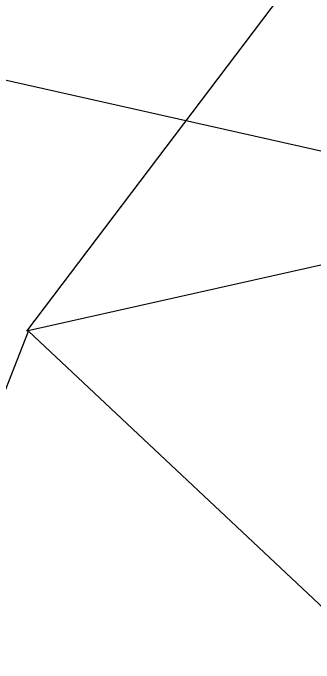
# Model space of a CAD drawing. Header units: metres. Extents: x -425 to 425, y -539 to 281.
# Drawn here: x -218.4 to -101.4, y -128.8 to 123.6 of the extents above; entities that cross this region are included whole.
import ezdxf

# ---------------------------------------------------------------- set-up
doc = ezdxf.new("R2010")
doc.units = ezdxf.units.M

msp = doc.modelspace()

# ---------------------------------------------------------------- linework, layer by layer
at = {"layer": 'MCD_Layer_0'}
for p, q in [((0, 281.320506), (-213.114031, 0)), ((-318.970184, 119.478312), (213.114031, 0)), ((318.970184, 119.478312), (-213.114031, 0)), ((-425.293579, -539.016134), (-212.309337, 0)), ((318.970184, -498.614451), (-212.309337, 0))]:
    msp.add_line(p, q, dxfattribs=at)

doc.saveas('drawing.dxf')
